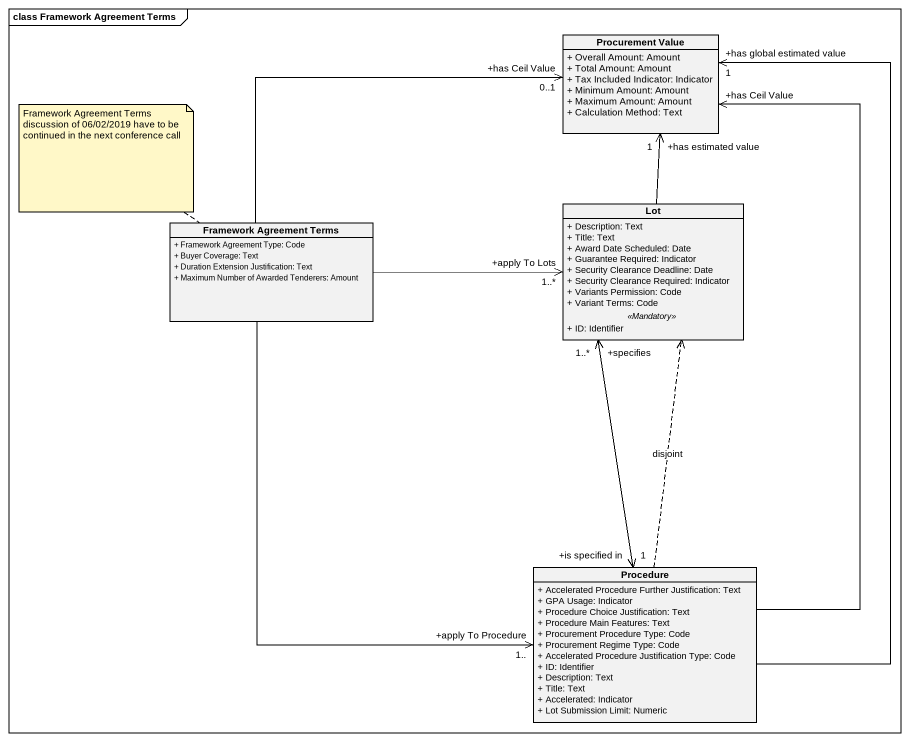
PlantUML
@startuml
mainframe class Framework Agreement Terms
hide circle
hide empty members
skinparam classAttributeIconSize 0
class "Procurement Value" as Procurement_Value {
  + Overall Amount: Amount
  + Total Amount: Amount
  + Tax Included Indicator: Indicator
  + Minimum Amount: Amount
  + Maximum Amount: Amount
  + Calculation Method: Text
}
class Lot {
  + Description: Text
  + Title: Text
  + Award Date Scheduled: Date
  + Guarantee Required: Indicator
  + Security Clearance Deadline: Date
  + Security Clearance Required: Indicator
  + Variants Permission: Code
  + Variant Terms: Code
  .. <<Mandatory>> ..
  + ID: Identifier
}
class "Framework Agreement Terms" as Framework_Agreement_Terms {
  + Framework Agreement Type: Code
  + Buyer Coverage: Text
  + Duration Extension Justification: Text
  + Maximum Number of Awarded Tenderers: Amount
}
class Procedure {
  + Accelerated Procedure Further Justification: Text
  + GPA Usage: Indicator
  + Procedure Choice Justification: Text
  + Procedure Main Features: Text
  + Procurement Procedure Type: Code
  + Procurement Regime Type: Code
  + Accelerated Procedure Justification Type: Code
  + ID: Identifier
  + Description: Text
  + Title: Text
  + Accelerated: Indicator
  + Lot Submission Limit: Numeric
}
Lot -up-> "+has estimated value\n1" Procurement_Value
Framework_Agreement_Terms -right-> "+has Ceil Value\n0..1" Procurement_Value
Framework_Agreement_Terms -right-> "+apply To Lots\n1..*" Lot
Framework_Agreement_Terms --> "+apply To Procedure\n1.." Procedure
Procedure -up-> "+has global estimated value\n1" Procurement_Value
Procedure -up-> "+has Ceil Value" Procurement_Value
Procedure .up.> Lot : disjoint
Procedure "+is specified in\n1" <-up-> "+specifies\n1..*" Lot
note top of Framework_Agreement_Terms : Framework Agreement Terms discussion of 06/02/2019 have to be continued in the next conference call
@enduml
